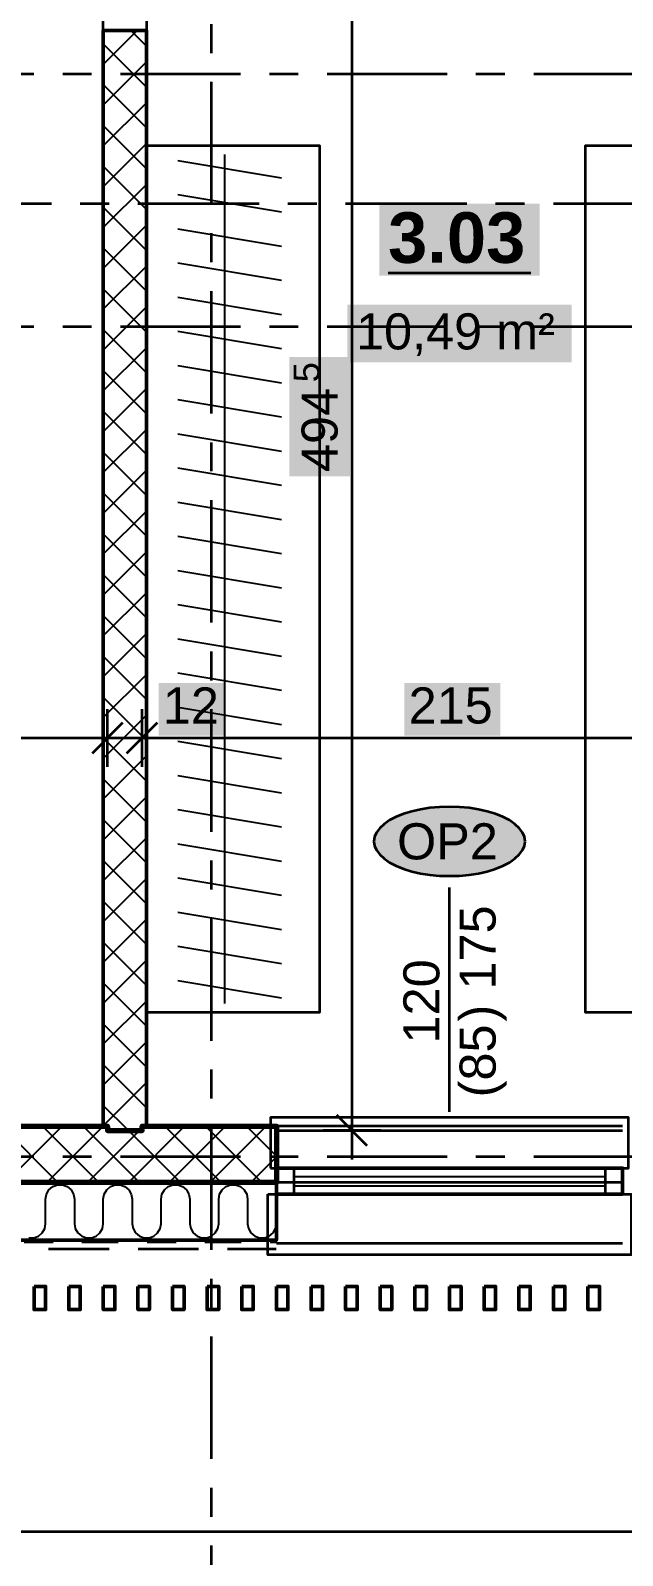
# Model space of a CAD drawing. Header units: metres. Extents: x -5.4 to 63.6, y -5.9 to 13.
# Drawn here: x 3.25 to 5.3, y -1.38 to 3.9 of the extents above; entities that cross this region are included whole.
import ezdxf

# ---------------------------------------------------------------- set-up
doc = ezdxf.new("R2010")
doc.units = ezdxf.units.M
for name, pattern in [('KRESKOWA', [5.25, 4.2, -1.05]), ('PUNKTOWA', [10.5, 8.4, -1.05, 0, -1.05]), ('PUNKTOWA_KROTKA', [6.3, 4.2, -1.05, 0, -1.05])]:
    doc.linetypes.add(name, pattern=pattern)
for name, color, linetype, lineweight in [('A-DRZWI', 3, 'Continuous', 35), ('A-IZOL-WODNA', 5, 'Continuous', 100), ('A-KRESKOWANIE', 8, 'Continuous', 18), ('A-MASKA', 7, 'Continuous', 18), ('A-MEBLE', 8, 'Continuous', 18), ('A-NAD-CIECIEM', 8, 'KRESKOWA', 25), ('A-OKNA', 3, 'Continuous', 35), ('A-OPISY', 2, 'Continuous', 25), ('A-OSIE', 1, 'PUNKTOWA', 25), ('A-POMIESZCZENIA', 2, 'Continuous', 25), ('A-PRZEKROJE', 1, 'PUNKTOWA_KROTKA', 50), ('A-SCIANY-DZIAL', 7, 'Continuous', 35), ('A-SCIANY-IZOL', 4, 'Continuous', 35), ('A-SCIANY-KONSTR', 7, 'Continuous', 50), ('A-WIDOK', 7, 'Continuous', 25), ('A-WYMIARY', 1, 'Continuous', 25)]:
    doc.layers.add(name, color=color, linetype=linetype, lineweight=lineweight)
doc.styles.add('PL_ARIAL', font='arial.ttf')
doc.styles.add('PL_ARIAL_B', font='arialbd.ttf')

msp = doc.modelspace()

# ---------------------------------------------------------------- hatches: boundary and pattern name
at = {"layer": 'A-MASKA', "true_color": 0xffffff}
for points in [[(4.3546, 2.3558), (4.3546, 2.7692), (4.1446, 2.7692), (4.1446, 2.3558)], [(3.6915, 1.4573), (3.9236, 1.4573), (3.9236, 1.6398), (3.6915, 1.6398)], [(4.5434, 1.4573), (4.8766, 1.4573), (4.8766, 1.6398), (4.5434, 1.6398)]]:
    msp.add_hatch(color=7, dxfattribs=at).paths.add_polyline_path(points)
at = {"layer": 'A-OPISY', "true_color": 0xffffff}
msp.add_hatch(color=7, dxfattribs=at).paths.add_polyline_path([(4.9618, 1.0917), (4.9595, 1.1073), (4.9529, 1.1227), (4.9419, 1.1376), (4.9267, 1.1517), (4.9077, 1.1647), (4.8851, 1.1765), (4.8594, 1.1869), (4.8309, 1.1956), (4.8002, 1.2025), (4.7678, 1.2076), (4.7342, 1.2106), (4.7, 1.2117), (4.6658, 1.2106), (4.6322, 1.2076), (4.5998, 1.2025), (4.5691, 1.1956), (4.5406, 1.1869), (4.5149, 1.1765), (4.4923, 1.1647), (4.4733, 1.1517), (4.4581, 1.1376), (4.4471, 1.1227), (4.4405, 1.1073), (4.4382, 1.0917), (4.4405, 1.076), (4.4471, 1.0606), (4.4581, 1.0457), (4.4733, 1.0317), (4.4923, 1.0186), (4.5149, 1.0068), (4.5406, 0.9965), (4.5691, 0.9877), (4.5998, 0.9808), (4.6322, 0.9758), (4.6658, 0.9727), (4.7, 0.9717), (4.7342, 0.9727), (4.7678, 0.9758), (4.8002, 0.9808), (4.8309, 0.9877), (4.8594, 0.9965), (4.8851, 1.0068), (4.9077, 1.0186), (4.9267, 1.0317), (4.9419, 1.0457), (4.9529, 1.0606), (4.9595, 1.076)])
at = {"layer": 'A-POMIESZCZENIA', "true_color": 0xffffff}
for points in [[(4.4571, 3.0504), (5.0121, 3.0504), (5.0121, 3.3004), (4.4571, 3.3004)], [(4.3461, 2.7504), (5.1231, 2.7504), (5.1231, 2.9504), (4.3461, 2.9504)]]:
    msp.add_hatch(color=7, dxfattribs=at).paths.add_polyline_path(points)

# ---------------------------------------------------------------- linework, layer by layer
at = {"layer": 'A-DRZWI', "lineweight": 35, "ltscale": 0.05}
msp.add_lwpolyline([(3.5, 3.9), (3.5, 3.95), (3.65, 3.95), (3.65, 3.9)], close=True, dxfattribs=at)
at = {"layer": 'A-IZOL-WODNA', "linetype": 'PUNKTOWA_KROTKA', "lineweight": 35, "ltscale": 0.03, "flags": 128}
msp.add_lwpolyline([(3, -0.295), (4.1, -0.295)], dxfattribs=at)
at = {"layer": 'A-KRESKOWANIE', "lineweight": 25, "ltscale": 0.05}
for points in [[(3.5, 3.7828), (3.6172, 3.9)], [(3.65, 3.8453), (3.5953, 3.9)], [(3.65, 3.7039), (3.5, 3.8539)], [(3.5, 3.6414), (3.65, 3.7914)], [(3.65, 3.5625), (3.5, 3.7125)], [(3.5, 3.5), (3.65, 3.65)], [(3.65, 3.4211), (3.5, 3.5711)], [(3.5, 3.3586), (3.65, 3.5086)], [(3.65, 3.2796), (3.5, 3.4296)], [(3.5, 3.2172), (3.65, 3.3672)], [(3.65, 3.1382), (3.5, 3.2882)], [(3.5, 3.0757), (3.65, 3.2257)], [(3.65, 2.9968), (3.5, 3.1468)], [(3.5, 2.9343), (3.65, 3.0843)], [(3.65, 2.8554), (3.5, 3.0054)], [(3.5, 2.7929), (3.65, 2.9429)], [(3.65, 2.714), (3.5, 2.864)], [(3.5, 2.6515), (3.65, 2.8015)], [(3.65, 2.5725), (3.5, 2.7225)], [(3.5, 2.5101), (3.65, 2.6601)], [(3.65, 2.4311), (3.5, 2.5811)], [(3.5, 2.3686), (3.65, 2.5186)], [(3.65, 2.2897), (3.5, 2.4397)], [(3.5, 2.2272), (3.65, 2.3772)], [(3.65, 2.1483), (3.5, 2.2983)], [(3.5, 2.0858), (3.65, 2.2358)], [(3.65, 2.0069), (3.5, 2.1569)], [(3.5, 1.9444), (3.65, 2.0944)], [(3.65, 1.8654), (3.5, 2.0154)], [(3.5, 1.8029), (3.65, 1.9529)], [(3.65, 1.724), (3.5, 1.874)], [(3.5, 1.6615), (3.65, 1.8115)], [(3.65, 1.5826), (3.5, 1.7326)], [(3.5, 1.5201), (3.65, 1.6701)], [(3.65, 1.4412), (3.5, 1.5912)], [(3.5, 1.3787), (3.65, 1.5287)], [(3.65, 1.2997), (3.5, 1.4497)], [(3.5, 1.2373), (3.65, 1.3873)], [(3.65, 1.1583), (3.5, 1.3083)], [(3.5, 1.0958), (3.65, 1.2458)], [(3.65, 1.0169), (3.5, 1.1669)], [(3.5, 0.9544), (3.65, 1.1044)], [(3.65, 0.8755), (3.5, 1.0255)], [(3.5, 0.813), (3.65, 0.963)], [(3.65, 0.7341), (3.5, 0.8841)], [(3.5, 0.6716), (3.65, 0.8216)], [(3.65, 0.5926), (3.5, 0.7426)], [(3.5, 0.5302), (3.65, 0.6802)], [(3.65, 0.4512), (3.5, 0.6012)], [(3.5, 0.3887), (3.65, 0.5387)], [(3.65, 0.3098), (3.5, 0.4598)], [(3.5, 0.2473), (3.65, 0.3973)], [(3.65, 0.1684), (3.5, 0.3184)], [(3.5, 0.1059), (3.65, 0.2559)], [(3.587, 0.09), (3.5, 0.177)], [(3.6405, 0.105), (3.65, 0.1145)], [(3.3427, -0.09), (3.1477, 0.105)], [(3.1627, -0.09), (3.3577, 0.105)], [(3.4841, -0.09), (3.2891, 0.105)], [(3.3041, -0.09), (3.4991, 0.105)], [(3.6255, -0.09), (3.4305, 0.105)], [(3.4455, -0.09), (3.6255, 0.09)], [(3.587, -0.09), (3.782, 0.105)], [(3.767, -0.09), (3.587, 0.09)], [(3.6255, 0.09), (3.635, 0.0995)], [(3.635, 0.0995), (3.6405, 0.105)], [(3.9084, -0.09), (3.7134, 0.105)], [(3.7284, -0.09), (3.9234, 0.105)], [(4.0498, -0.09), (3.8548, 0.105)], [(3.8698, -0.09), (4.0648, 0.105)], [(4.1, 0.0012), (3.9962, 0.105)], [(4.0112, -0.09), (4.1, -0.0012)], [(3.2413, -0.2817), (3.2587, -0.2817), (3.275, -0.2758), (3.2883, -0.2646), (3.297, -0.2496), (3.3, -0.2325), (3.3, -0.2325), (3.3, -0.1475), (3.3, -0.1475), (3.303, -0.1304), (3.3117, -0.1154), (3.325, -0.1042), (3.3413, -0.0983), (3.3587, -0.0983), (3.375, -0.1042), (3.3883, -0.1154), (3.397, -0.1304), (3.4, -0.1475), (3.4, -0.2325), (3.403, -0.2496), (3.4117, -0.2646), (3.425, -0.2758), (3.4413, -0.2817), (3.4587, -0.2817), (3.475, -0.2758), (3.4883, -0.2646), (3.497, -0.2496), (3.5, -0.2325), (3.5, -0.2325), (3.5, -0.1475), (3.5, -0.1475), (3.503, -0.1304), (3.5117, -0.1154), (3.525, -0.1042), (3.5413, -0.0983), (3.5587, -0.0983), (3.575, -0.1042), (3.5883, -0.1154), (3.597, -0.1304), (3.6, -0.1475), (3.6, -0.2325), (3.603, -0.2496), (3.6117, -0.2646), (3.625, -0.2758), (3.6413, -0.2817), (3.6587, -0.2817), (3.675, -0.2758), (3.6883, -0.2646), (3.697, -0.2496), (3.7, -0.2325), (3.7, -0.2325), (3.7, -0.1475), (3.7, -0.1475), (3.703, -0.1304), (3.7117, -0.1154), (3.725, -0.1042), (3.7413, -0.0983), (3.7587, -0.0983), (3.775, -0.1042), (3.7883, -0.1154), (3.797, -0.1304), (3.8, -0.1475), (3.8, -0.2325), (3.803, -0.2496), (3.8117, -0.2646), (3.825, -0.2758), (3.8413, -0.2817), (3.8587, -0.2817), (3.875, -0.2758), (3.8883, -0.2646), (3.897, -0.2496), (3.9, -0.2325), (3.9, -0.2325), (3.9, -0.1475), (3.9, -0.1475), (3.903, -0.1304), (3.9117, -0.1154), (3.925, -0.1042), (3.9413, -0.0983), (3.9587, -0.0983), (3.975, -0.1042), (3.9883, -0.1154), (3.997, -0.1304), (4, -0.1475), (4, -0.2325), (4.003, -0.2496), (4.0117, -0.2646), (4.025, -0.2758), (4.0413, -0.2817), (4.0587, -0.2817), (4.075, -0.2758), (4.0883, -0.2646), (4.097, -0.2496), (4.1, -0.2325)], [(4.1, -0.2325), (4.1, -0.1475)], [(4.1, -0.1475), (4.1, -0.1475)], [(4.1, -0.2325), (4.1, -0.2325)]]:
    msp.add_lwpolyline(points, dxfattribs=at)
at = {"layer": 'A-MEBLE', "lineweight": 35, "ltscale": 0.05}
for points in [[(3.65, 3.5), (3.65, 0.5), (4.25, 0.5), (4.25, 3.5)], [(5.77, 0.5), (5.77, 3.5), (5.17, 3.5), (5.17, 0.5)]]:
    msp.add_lwpolyline(points, close=True, dxfattribs=at)
at = {"layer": 'A-MEBLE', "lineweight": 25, "ltscale": 0.05}
for points in [[(3.758, 3.45), (4.118, 3.39)], [(3.92, 3.47), (3.92, 0.53)], [(3.758, 3.3317), (4.118, 3.2717)], [(3.758, 3.2133), (4.118, 3.1533)], [(3.758, 3.095), (4.118, 3.035)], [(3.758, 2.9767), (4.118, 2.9167)], [(3.758, 2.8583), (4.118, 2.7983)], [(3.758, 2.74), (4.118, 2.68)], [(3.758, 2.6217), (4.118, 2.5617)], [(3.758, 2.5033), (4.118, 2.4433)], [(3.758, 2.385), (4.118, 2.325)], [(3.758, 2.2667), (4.118, 2.2067)], [(3.758, 2.1483), (4.118, 2.0883)], [(3.758, 2.03), (4.118, 1.97)], [(3.758, 1.9117), (4.118, 1.8517)], [(3.758, 1.7933), (4.118, 1.7333)], [(3.758, 1.675), (4.118, 1.615)], [(3.758, 1.5567), (4.118, 1.4967)], [(3.758, 1.4383), (4.118, 1.3783)], [(3.758, 1.32), (4.118, 1.26)], [(3.758, 1.2017), (4.118, 1.1417)], [(3.758, 1.0833), (4.118, 1.0233)], [(3.758, 0.965), (4.118, 0.905)], [(3.758, 0.8467), (4.118, 0.7867)], [(3.758, 0.7283), (4.118, 0.6683)], [(3.758, 0.61), (4.118, 0.55)]]:
    msp.add_lwpolyline(points, dxfattribs=at)
at = {"layer": 'A-NAD-CIECIEM', "linetype": 'KRESKOWA', "lineweight": 35, "ltscale": 0.05, "flags": 128}
for points in [[(12.32, 3.1005), (12.32, 5.425), (12.6, 5.425), (12.6, -1.3), (-2.4, -1.3), (-2.4, 5.425), (-1.32, 5.425), (-1.32, 3.7005)], [(3.0005, -0.32), (4.0995, -0.32)]]:
    msp.add_lwpolyline(points, dxfattribs=at)
at = {"layer": 'A-OKNA', "lineweight": 35, "ltscale": 0.05}
for points in [[(4.08, -0.04), (5.32, -0.04), (5.32, 0.135), (4.08, 0.135)], [(4.07, -0.13), (5.33, -0.13), (5.33, -0.34), (4.07, -0.34)]]:
    msp.add_lwpolyline(points, close=True, dxfattribs=at)
at = {"layer": 'A-OKNA', "lineweight": 50, "ltscale": 0.05}
msp.add_lwpolyline([(4.1, -0.04), (5.3, -0.04), (5.3, -0.13), (4.1, -0.13)], close=True, dxfattribs=at)
at = {"layer": 'A-OKNA', "lineweight": 35, "ltscale": 0.05}
for points in [[(4.16, -0.04), (4.16, -0.13)], [(5.24, -0.04), (5.24, -0.13)]]:
    msp.add_lwpolyline(points, dxfattribs=at)
at = {"layer": 'A-OKNA', "lineweight": 25, "ltscale": 0.05}
for points in [[(4.16, -0.0688), (5.24, -0.0688)], [(4.16, -0.1012), (5.24, -0.1012)]]:
    msp.add_lwpolyline(points, dxfattribs=at)
at = {"layer": 'A-OPISY', "lineweight": 35, "ltscale": 0.05}
msp.add_lwpolyline([(4.9618, 1.0917), (4.9595, 1.1073), (4.9529, 1.1227), (4.9419, 1.1376), (4.9267, 1.1517), (4.9077, 1.1647), (4.8851, 1.1765), (4.8594, 1.1869), (4.8309, 1.1956), (4.8002, 1.2025), (4.7678, 1.2076), (4.7342, 1.2106), (4.7, 1.2117), (4.6658, 1.2106), (4.6322, 1.2076), (4.5998, 1.2025), (4.5691, 1.1956), (4.5406, 1.1869), (4.5149, 1.1765), (4.4923, 1.1647), (4.4733, 1.1517), (4.4581, 1.1376), (4.4471, 1.1227), (4.4405, 1.1073), (4.4382, 1.0917), (4.4405, 1.076), (4.4471, 1.0606), (4.4581, 1.0457), (4.4733, 1.0317), (4.4923, 1.0186), (4.5149, 1.0068), (4.5406, 0.9965), (4.5691, 0.9877), (4.5998, 0.9808), (4.6322, 0.9758), (4.6658, 0.9727), (4.7, 0.9717), (4.7342, 0.9727), (4.7678, 0.9758), (4.8002, 0.9808), (4.8309, 0.9877), (4.8594, 0.9965), (4.8851, 1.0068), (4.9077, 1.0186), (4.9267, 1.0317), (4.9419, 1.0457), (4.9529, 1.0606), (4.9595, 1.076)], close=True, dxfattribs=at)
at = {"layer": 'A-OSIE', "linetype": 'PUNKTOWA', "lineweight": 35, "ltscale": 0.050498, "flags": 128}
msp.add_lwpolyline([(3.875, -3.22), (3.875, 10.99)], dxfattribs=at)
at = {"layer": 'A-OSIE', "linetype": 'PUNKTOWA', "lineweight": 35, "ltscale": 0.049559, "flags": 128}
for points in [[(-4.32, 3.75), (15.35, 3.75)], [(-4.32, 2.875), (15.35, 2.875)], [(-4.32, 0), (15.35, 0)]]:
    msp.add_lwpolyline(points, dxfattribs=at)
at = {"layer": 'A-POMIESZCZENIA', "lineweight": 35, "ltscale": 0.05}
msp.add_lwpolyline([(4.4871, 3.0604), (4.9821, 3.0604)], dxfattribs=at)
at = {"layer": 'A-PRZEKROJE', "linetype": 'PUNKTOWA', "lineweight": 35, "ltscale": 0.05, "flags": 128}
msp.add_lwpolyline([(-5.02, 3.3007), (16.05, 3.3007)], dxfattribs=at)
at = {"layer": 'A-SCIANY-DZIAL', "lineweight": 50, "ltscale": 0.05}
msp.add_lwpolyline([(3.5, 3.9), (3.5, 3.9), (3.5, 3.9), (3.5, 3.9), (3.5, 3.9), (3.65, 3.9), (3.65, 3.9), (3.65, 3.9), (3.65, 3.9), (3.65, 0.105), (3.65, 0.105), (3.65, 0.105), (3.65, 0.105), (3.635, 0.105), (3.635, 0.105), (3.635, 0.105), (3.635, 0.105), (3.635, 0.105), (3.635, 0.105), (3.635, 0.105), (3.635, 0.105), (3.635, 0.105), (3.635, 0.105), (3.635, 0.105), (3.635, 0.105), (3.635, 0.105), (3.635, 0.105), (3.635, 0.105), (3.635, 0.105), (3.635, 0.105), (3.635, 0.09), (3.635, 0.09), (3.635, 0.09), (3.635, 0.09), (3.635, 0.09), (3.515, 0.09), (3.515, 0.09), (3.515, 0.09), (3.515, 0.09), (3.515, 0.09), (3.515, 0.105), (3.515, 0.105), (3.515, 0.105), (3.515, 0.105), (3.515, 0.105), (3.515, 0.105), (3.515, 0.105), (3.515, 0.105), (3.515, 0.105), (3.515, 0.105), (3.515, 0.105), (3.515, 0.105), (3.515, 0.105), (3.515, 0.105), (3.515, 0.105), (3.515, 0.105), (3.515, 0.105), (3.5, 0.105), (3.5, 0.105), (3.5, 0.105), (3.5, 0.105), (3.5, 0.105)], close=True, dxfattribs=at)
at = {"layer": 'A-SCIANY-IZOL', "lineweight": 50, "ltscale": 0.05}
msp.add_lwpolyline([(3, -0.29), (3, -0.29), (3, -0.09), (3, -0.09), (3, -0.09), (4.1, -0.09), (4.1, -0.09), (4.1, -0.09), (4.1, -0.29), (4.1, -0.29), (4.1, -0.29), (3, -0.29)], close=True, dxfattribs=at)
at = {"layer": 'A-SCIANY-KONSTR', "lineweight": 70, "ltscale": 0.05}
msp.add_lwpolyline([(3, 0.105), (3.515, 0.105), (3.515, 0.105), (3.515, 0.105), (3.515, 0.105), (3.515, 0.09), (3.515, 0.09), (3.515, 0.09), (3.515, 0.09), (3.515, 0.09), (3.515, 0.09), (3.515, 0.09), (3.515, 0.09), (3.515, 0.09), (3.515, 0.09), (3.515, 0.09), (3.515, 0.09), (3.515, 0.09), (3.515, 0.09), (3.515, 0.09), (3.515, 0.09), (3.515, 0.09), (3.635, 0.09), (3.635, 0.09), (3.635, 0.09), (3.635, 0.09), (3.635, 0.09), (3.635, 0.09), (3.635, 0.09), (3.635, 0.09), (3.635, 0.09), (3.635, 0.09), (3.635, 0.09), (3.635, 0.09), (3.635, 0.09), (3.635, 0.09), (3.635, 0.09), (3.635, 0.09), (3.635, 0.09), (3.635, 0.105), (3.635, 0.105), (3.635, 0.105), (3.635, 0.105), (4.1, 0.105), (4.1, 0.105), (4.1, 0.105), (4.1, -0.09), (4.1, -0.09), (4.1, -0.09), (3, -0.09)], dxfattribs=at)
at = {"layer": 'A-SCIANY-KONSTR', "lineweight": 50, "ltscale": 0.05}
for points in [[(3.26, -0.45), (3.26, -0.53), (3.3, -0.53), (3.3, -0.45)], [(3.38, -0.45), (3.38, -0.53), (3.42, -0.53), (3.42, -0.45)], [(3.5, -0.45), (3.5, -0.53), (3.54, -0.53), (3.54, -0.45)], [(3.62, -0.45), (3.62, -0.53), (3.66, -0.53), (3.66, -0.45)], [(3.74, -0.45), (3.74, -0.53), (3.78, -0.53), (3.78, -0.45)], [(3.86, -0.45), (3.86, -0.53), (3.9, -0.53), (3.9, -0.45)], [(3.98, -0.45), (3.98, -0.53), (4.02, -0.53), (4.02, -0.45)], [(4.1, -0.45), (4.1, -0.53), (4.14, -0.53), (4.14, -0.45)], [(4.22, -0.45), (4.22, -0.53), (4.26, -0.53), (4.26, -0.45)], [(4.34, -0.45), (4.34, -0.53), (4.38, -0.53), (4.38, -0.45)], [(4.46, -0.45), (4.46, -0.53), (4.5, -0.53), (4.5, -0.45)], [(4.58, -0.45), (4.58, -0.53), (4.62, -0.53), (4.62, -0.45)], [(4.7, -0.45), (4.7, -0.53), (4.74, -0.53), (4.74, -0.45)], [(4.82, -0.45), (4.82, -0.53), (4.86, -0.53), (4.86, -0.45)], [(4.94, -0.45), (4.94, -0.53), (4.98, -0.53), (4.98, -0.45)], [(5.06, -0.45), (5.06, -0.53), (5.1, -0.53), (5.1, -0.45)], [(5.18, -0.45), (5.18, -0.53), (5.22, -0.53), (5.22, -0.45)]]:
    msp.add_lwpolyline(points, close=True, dxfattribs=at)
at = {"layer": 'A-WIDOK', "lineweight": 35, "ltscale": 0.05}
for points in [[(12.3255, 5.425), (12.6, 5.425), (12.6, -1.3), (-2.4, -1.3), (-2.4, 5.425), (-1.3005, 5.425)], [(5.2995, 0.105), (4.1005, 0.105)], [(4.1005, 0.09), (5.2995, 0.09)], [(5.2995, -0.09), (4.1005, -0.09)], [(4.1005, -0.3), (5.2995, -0.3)]]:
    msp.add_lwpolyline(points, dxfattribs=at)
at = {"layer": 'A-WYMIARY', "lineweight": 35, "ltscale": 0.05}
for points in [[(4.3621, -0.01), (4.3621, 8.76)], [(3.515, 1.3498), (3.515, 1.5498)], [(3.635, 1.3498), (3.635, 1.5498)], [(3.462, 1.3967), (3.568, 1.5028)], [(3.582, 1.3967), (3.688, 1.5028)], [(-1, 1.4498), (12.01, 1.4498)], [(4.7, 0.155), (4.7, 0.9317)], [(4.4151, 0.037), (4.3091, 0.143)], [(4.4621, 0.09), (4.2621, 0.09)]]:
    msp.add_lwpolyline(points, dxfattribs=at)

# ---------------------------------------------------------------- texts
at = {"layer": 'A-OPISY', "style": 'PL_ARIAL'}
msp.add_text('OP2', height=0.125, dxfattribs=at).set_placement((4.5182, 1.0292))
at = {"layer": 'A-POMIESZCZENIA'}
for s, height, style, p in [('3.03', 0.175, 'PL_ARIAL_B', (4.4871, 3.0954)), ('10,49 m²', 0.125, 'PL_ARIAL', (4.3761, 2.7954))]:
    msp.add_text(s, height=height, dxfattribs=dict(at, style=style)).set_placement(p)
at = {"layer": 'A-WYMIARY', "style": 'PL_ARIAL'}
for s, height, p in [('5', 0.09, (4.2496, 2.6814)), ('494', 0.125, (4.3121, 2.3708)), ('175', 0.125, (4.86, 0.5786)), ('120', 0.125, (4.665, 0.3918)), (') ', 0.125, (4.86, 0.4676)), ('(85', 0.125, (4.86, 0.205))]:
    msp.add_text(s, height=height, rotation=90, dxfattribs=at).set_placement(p)
for s, p in [('12', (3.7065, 1.4998)), ('215', (4.5584, 1.4998))]:
    msp.add_text(s, height=0.125, dxfattribs=at).set_placement(p)

doc.saveas('drawing.dxf')
